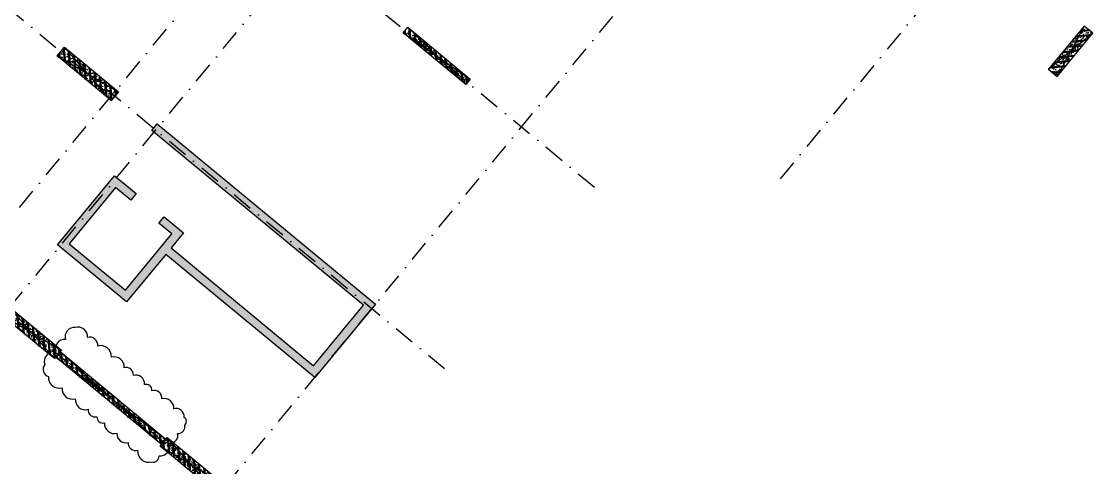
# Model space of a CAD drawing. Header units: millimetres. Extents: x -185400 to -147, y -14070 to 168686.
# Drawn here: x -103383 to -64925, y 78261 to 94171 of the extents above; entities that cross this region are included whole.
import ezdxf

# ---------------------------------------------------------------- set-up
doc = ezdxf.new("R2010")
doc.units = ezdxf.units.MM
doc.header["$LTSCALE"] = 300
doc.header["$MEASUREMENT"] = 0
doc.set_wipeout_variables(frame=1)
doc.linetypes.add('DASHDOT', pattern=[1, 0.5, -0.25, 0, -0.25])
doc.linetypes.add('HIDDEN', pattern=[0.375, 0.25, -0.125])
doc.layers.add('#220929_Dieu chinh', color=4, linetype='Continuous', plot=False)
for name, color, linetype in [('KC-Betong', 6, 'Continuous'), ('KT-Hatch', 251, 'Continuous'), ('KT-Kich thuoc', 9, 'Continuous'), ('KT-Luoi truc South Tower', 8, 'DASHDOT')]:
    doc.layers.add(name, color=color, linetype=linetype)
doc.layers.add('KT-Chi gioi XD', color=7, linetype='HIDDEN', true_color=0x0066cc)
doc.styles.add('Arial Narrow', font='ARIALN.TTF')
doc.dimstyles.new('ccu12-200', dxfattribs={"dimscale": 200, "dimtxt": 2.5, "dimasz": 1, "dimexe": 1, "dimexo": 2, "dimgap": 1, "dimtad": 1, "dimdec": 0, "dimdsep": 46, "dimtxsty": 'Arial Narrow', "dimblk": 'ARCHTICK', "dimcen": -1, "dimdle": 1, "dimclrd": 256, "dimclre": 256, "dimclrt": 3, "dimadec": 0, "dimazin": 2, "dimtfac": 0.1, "dimtdec": 0, "dimtmove": 0, "dimatfit": 1, "dimldrblk": 'ARCHTICK', "dimfxl": 1, "dimtvp": 0.833333, "dimtolj": 1, "dimtzin": 12, "dimarcsym": 0})

# ---------------------------------------------------------------- blocks, each defined once
blk = doc.blocks.new('*U18')
h = blk.add_hatch()
h.set_pattern_fill('VATLIEU04', color=250, scale=40, style=0, pattern_type=2)
h.set_pattern_definition([(50, (1550, 450), (286.904, -25.1), [30, -330]), (355, (1550, 450), (-55.5, 300.877), [24, -264]), (100.451, (1573.9, 447.9), (231.404, 275.776), [25.496, -280.457]), (46.184, (1550, 530), (426.896, -66.21), [45, -495]), (96.636, (1585.57, 524.5), (373.865, 389.65), [38.244, -420.685]), (351.184, (1550, 530), (373.865, 389.65), [36, -396]), (21, (1590, 510), (238.763, -161.048), [30, -330]), (326, (1590, 510), (97.326, 290.06), [24, -264]), (71.451, (1609.9, 496.58), (336.09, 129.012), [25.496, -280.457]), (37.5, (1550, 450), (4.864, 133.1575), [0, -260.8, 0, -268, 0, -265]), (7.5, (1550, 450), (105.228, 157.765), [0, -152.8, 0, -254.8, 0, -101]), (327.5, (1460.8, 450), (213.529, -9.022), [0, -100, 0, -312, 0, -414]), (317.5, (1420.8, 450), (233.274, 40.042), [0, -130, 0, -207.2, 0, -294]), (45, (1550, 450), (-120.208, 120.208), []), (45, (1550, 499), (-120.208, 120.208), [])])
h.paths.add_polyline_path([(-475, -475), (2025, -475), (2025, -75), (-475, -75)])
at = {"color": 6, "ltscale": 0.25}
blk.add_lwpolyline([(-475, -475), (2025, -475), (2025, -75), (-475, -75)], close=True, dxfattribs=at)
at = {"layer": 'Defpoints', "linetype": 'ByBlock', "ltscale": 30}
for p, q in [((2025, -475), (-475, -75)), ((-475, -475), (2025, -75))]:
    blk.add_line(p, q, dxfattribs=at)
blk = doc.blocks.new('*U17')
h = blk.add_hatch()
h.set_pattern_fill('VATLIEU04', color=250, scale=40, style=0, pattern_type=2)
h.set_pattern_definition([(50, (-550, 2050), (286.904, -25.1), [30, -330]), (355, (-550, 2050), (-55.5, 300.877), [24, -264]), (100.451, (-526.1, 2047.9), (231.404, 275.776), [25.496, -280.457]), (46.184, (-550, 2130), (426.896, -66.208), [45, -495]), (96.636, (-514.43, 2124.5), (373.865, 389.65), [38.244, -420.685]), (351.184, (-550, 2130), (373.865, 389.65), [36, -396]), (21, (-510, 2110), (238.763, -161.048), [30, -330]), (326, (-510, 2110), (97.326, 290.06), [24, -264]), (71.451, (-490.1, 2096.58), (336.09, 129.012), [25.496, -280.457]), (37.5, (-550, 2050), (4.864, 133.1575), [0, -260.8, 0, -268, 0, -265]), (7.5, (-550, 2050), (105.228, 157.765), [0, -152.8, 0, -254.8, 0, -101]), (327.5, (-639.2, 2050), (213.529, -9.022), [0, -100, 0, -312, 0, -414]), (317.5, (-679.2, 2050), (233.274, 40.042), [0, -130, 0, -207.2, 0, -294]), (45, (-550, 2050), (-120.208, 120.208), []), (45, (-550, 2099), (-120.208, 120.208), [])])
h.paths.add_polyline_path([(-475, -475), (-75, -475), (-75, 1525), (-475, 1525)])
at = {"color": 6, "ltscale": 0.25}
blk.add_lwpolyline([(-475, -475), (-75, -475), (-75, 1525), (-475, 1525)], close=True, dxfattribs=at)
at = {"layer": 'Defpoints', "linetype": 'ByBlock', "ltscale": 30}
for p, q in [((-75, -475), (-475, 1525)), ((-475, -475), (-75, 1525))]:
    blk.add_line(p, q, dxfattribs=at)
blk = doc.blocks.new('A$C757F5D6E')
at = {"layer": 'KT-Hatch', "ltscale": 0.5}
h = blk.add_hatch(dxfattribs=at)
h.set_pattern_fill('VATLIEU04', color=256, scale=50, angle=45, pattern_type=2)
h.set_pattern_definition([(95, (-1153005.9, 53036.63), (275.776, 231.40354), [37.5, -412.5]), (40, (-1153005.9, 53036.63), (-314.99608, 216.88407), [30, -330]), (145.4514, (-1152982.9, 53055.9), (-39.21973, 448.28764), [31.8701, -350.57106]), (91.1842, (-1153076.6, 53107.34), (435.8465, 318.80688), [56.25, -618.75]), (141.6356, (-1153040.3, 53133.9), (-13.9495, 674.85584), [47.80514, -525.8565]), (36.1842, (-1153076.6, 53107.34), (-13.95003, 674.85583), [45, -495]), (66, (-1153023.57, 53125.02), (353.38579, 68.69124), [37.5, -412.5]), (11, (-1153023.57, 53125.02), (-170.3543, 342.40422), [30, -330]), (116.4514, (-1152994.12, 53130.74), (183.03181, 411.09531), [31.8701, -350.57106]), (82.5, (-1153005.9, 53036.63), (-113.396593, 121.994909), [0, -326, 0, -335, 0, -331.25]), (52.5, (-1153005.9, 53036.63), (-46.43647, 232.454725), [0, -191, 0, -318.5, 0, -126.25]), (12.5, (-1153084.74, 52957.79), (196.709084, 180.760381), [0, -125, 0, -390, 0, -517.5]), (2.5, (-1153120.1, 52922.43), (170.79499, 241.579903), [0, -162.5, 0, -259, 0, -367.5]), (90, (-1153005.9, 53036.63), (-212.5, 0), []), (90, (-1153049.2, 53079.94), (-212.5, 0), [])])
h.paths.add_polyline_path([(-100023, 88248), (-101678, 86243), (-99673, 84587), (-98018, 86592), (-98480, 86974), (-98289, 87205), (-97595, 86632), (-98041, 86093), (-92952, 81890), (-91169, 84049), (-98726, 90289), (-98535, 90520), (-90747, 84089), (-92912, 81468), (-98232, 85861), (-99633, 84165), (-102100, 86203), (-100063, 88670), (-99831, 88479), (-99831, 88479), (-99292, 88033), (-99483, 87802)])
at = {"layer": 'KC-Betong', "ltscale": 0.5}
blk.add_lwpolyline([(-100023, 88248), (-101678, 86243), (-99673, 84587), (-98018, 86592), (-98480, 86974), (-98289, 87205), (-97595, 86632), (-98041, 86093), (-92952, 81890), (-91169, 84049), (-98726, 90289), (-98535, 90520), (-90747, 84089), (-92912, 81468), (-98232, 85861), (-99633, 84165), (-102100, 86203), (-100063, 88670), (-99831, 88479), (-99831, 88479), (-99292, 88033), (-99483, 87802), (-100023, 88248)], dxfattribs=at)
at = {"layer": 'KC-Betong', "linetype": 'ByBlock', "rotation": 140.4488257820859}
blk.add_blockref('*U17', (-65794, 93692), dxfattribs=at)
at = {"layer": 'KC-Betong', "linetype": 'ByBlock', "xscale": -1, "rotation": 320.4488276923595}
for p in [(-100241, 92027), (-102274, 82812), (-96568, 78100)]:
    blk.add_blockref('*U18', p, dxfattribs=at)
blk = doc.blocks.new('_ARCHTICK')
at = {"color": 0, "linetype": 'ByBlock', "const_width": 0.15}
blk.add_lwpolyline([(-0.5, -0.5), (0.5, 0.5)], dxfattribs=at)
blk = doc.blocks.new('*D57')
at = {"layer": 'Defpoints', "color": 0, "transparency": 16777216}
for p in [(-85499, 133966), (-81097, 130331), (-123887, 78516, 0)]:
    blk.add_point(p, dxfattribs=at)
at = {"layer": 'KT-Kich thuoc', "lineweight": -2, "transparency": 16777216}
for p, q in [((-128417, 81997), (-85371, 134121)), ((-81405, 130586), (-85653, 134094)), ((-124196, 78771), (-128444, 82279))]:
    blk.add_line(p, q, dxfattribs=at)
at = {"layer": 'KT-Kich thuoc', "lineweight": -2, "transparency": 16777216, "xscale": 200, "yscale": 200, "zscale": 200}
for p, rotation in [((-85499, 133966), 50.44882697620305), ((-128289, 82151), 230.4488269762031)]:
    blk.add_blockref('_ARCHTICK', p, dxfattribs=dict(at, rotation=rotation))
at = {"layer": 'KT-Kich thuoc', "color": 3, "transparency": 16777216, "insert": (-105576, 110369), "char_height": 500, "attachment_point": 5, "rotation": 50.4488, "style": 'Arial Narrow'}
blk.add_mtext('\\A1;67200', dxfattribs=at)
blk = doc.blocks.new('*U142')
h = blk.add_hatch()
h.set_pattern_fill('VATLIEU04', color=250, scale=40, style=0, pattern_type=2)
h.set_pattern_definition([(50, (3950, 300), (286.904, -25.101), [30, -330]), (355, (3950, 300), (-55.5, 300.877), [24, -264]), (100.4514, (3973.9, 297.9), (231.404, 275.776), [25.496, -280.457]), (46.184, (3950, 380), (426.896, -66.208), [45, -495]), (96.636, (3985.57, 374.5), (373.865, 389.647), [38.244, -420.685]), (351.184, (3950, 380), (373.865, 389.647), [36, -396]), (21, (3990, 360), (238.763, -161.048), [30, -330]), (326, (3990, 360), (97.326, 290.06), [24, -264]), (71.4514, (4009.9, 346.58), (336.089, 129.012), [25.496, -280.457]), (37.5, (3950, 300), (4.864, 133.1575), [0, -260.8, 0, -268, 0, -265]), (7.5, (3950, 300), (105.228, 157.7647), [0, -152.8, 0, -254.8, 0, -101]), (327.5, (3860.8, 300), (213.529, -9.022), [0, -100, 0, -312, 0, -414]), (317.5, (3820.8, 300), (233.2745, 40.042), [0, -130, 0, -207.2, 0, -294]), (45, (3950, 300), (-120.208, 120.208), []), (45, (3950, 349), (-120.208, 120.208), [])])
h.paths.add_polyline_path([(-475, -475), (4425, -475), (4425, -225), (-475, -225)])
at = {"color": 6, "ltscale": 0.25}
blk.add_lwpolyline([(-475, -475), (4425, -475), (4425, -225), (-475, -225)], close=True, dxfattribs=at)
at = {"layer": 'Defpoints', "linetype": 'ByBlock', "ltscale": 30}
for p, q in [((4425, -475), (-475, -225)), ((-475, -475), (4425, -225))]:
    blk.add_line(p, q, dxfattribs=at)
blk = doc.blocks.new('*U140')
h = blk.add_hatch()
h.set_pattern_fill('VATLIEU04', color=250, scale=40, style=0, pattern_type=2)
h.set_pattern_definition([(50, (1950, 300), (286.904, -25.1), [30, -330]), (355, (1950, 300), (-55.5, 300.877), [24, -264]), (100.451, (1973.9, 297.9), (231.404, 275.776), [25.496, -280.457]), (46.184, (1950, 380), (426.896, -66.21), [45, -495]), (96.636, (1985.57, 374.5), (373.865, 389.65), [38.244, -420.685]), (351.184, (1950, 380), (373.865, 389.65), [36, -396]), (21, (1990, 360), (238.763, -161.048), [30, -330]), (326, (1990, 360), (97.326, 290.06), [24, -264]), (71.451, (2009.9, 346.58), (336.09, 129.012), [25.496, -280.457]), (37.5, (1950, 300), (4.864, 133.1575), [0, -260.8, 0, -268, 0, -265]), (7.5, (1950, 300), (105.228, 157.765), [0, -152.8, 0, -254.8, 0, -101]), (327.5, (1860.8, 300), (213.529, -9.022), [0, -100, 0, -312, 0, -414]), (317.5, (1820.8, 300), (233.274, 40.042), [0, -130, 0, -207.2, 0, -294]), (45, (1950, 300), (-120.208, 120.208), []), (45, (1950, 349), (-120.208, 120.208), [])])
h.paths.add_polyline_path([(-475, -475), (2425, -475), (2425, -225), (-475, -225)])
at = {"color": 6, "ltscale": 0.25}
blk.add_lwpolyline([(-475, -475), (2425, -475), (2425, -225), (-475, -225)], close=True, dxfattribs=at)
at = {"layer": 'Defpoints', "linetype": 'ByBlock', "ltscale": 30}
for p, q in [((2425, -475), (-475, -225)), ((-475, -475), (2425, -225))]:
    blk.add_line(p, q, dxfattribs=at)

msp = doc.modelspace()

# ---------------------------------------------------------------- linework, layer by layer
at = {"layer": 'KT-Luoi truc South Tower', "ltscale": 5}
for p, q in [((-54801.4, 114580.7), (-76348, 88490.1)), ((-106635.5, 107845.3), (-82897.7, 88241.7))]:
    msp.add_line(p, q, dxfattribs=at)

# ---------------------------------------------------------------- block references
at = {"layer": 'KC-Betong', "linetype": 'ByBlock', "xscale": -1, "rotation": 320.4488276923595}
msp.add_blockref('*U140', (-87580.5, 92595.3), dxfattribs=at)

# ---------------------------------------------------------------- wipeouts: each hides what was drawn before it
msp.add_wipeout([(-98384.5, 79080.9), (-102162.7, 82201.1), (-102003.5, 82393.9), (-98225.4, 79273.7)]).dxf.layer = 'KC-Betong'

# ---------------------------------------------------------------- next in the draw order: hatches: boundary and pattern name
at = {"layer": 'KT-Hatch', "ltscale": 0.5}
h = msp.add_hatch(dxfattribs=at)
h.set_pattern_fill('VATLIEU04', color=256, scale=50, angle=45, pattern_type=2)
h.set_pattern_definition([(95, (-1153005.9, 53036.63), (275.776, 231.40354), [37.5, -412.5]), (40, (-1153005.9, 53036.63), (-314.99608, 216.88407), [30, -330]), (145.4514, (-1152982.9, 53055.9), (-39.21973, 448.28764), [31.8701, -350.57106]), (91.1842, (-1153076.6, 53107.34), (435.8465, 318.80688), [56.25, -618.75]), (141.6356, (-1153040.3, 53133.9), (-13.9495, 674.85584), [47.80514, -525.8565]), (36.1842, (-1153076.6, 53107.34), (-13.95003, 674.85583), [45, -495]), (66, (-1153023.57, 53125.02), (353.38579, 68.69124), [37.5, -412.5]), (11, (-1153023.57, 53125.02), (-170.3543, 342.40422), [30, -330]), (116.4514, (-1152994.12, 53130.74), (183.03181, 411.09531), [31.8701, -350.57106]), (82.5, (-1153005.9, 53036.63), (-113.396593, 121.994909), [0, -326, 0, -335, 0, -331.25]), (52.5, (-1153005.9, 53036.63), (-46.43647, 232.454725), [0, -191, 0, -318.5, 0, -126.25]), (12.5, (-1153084.74, 52957.79), (196.709084, 180.760381), [0, -125, 0, -390, 0, -517.5]), (2.5, (-1153120.1, 52922.43), (170.79499, 241.579903), [0, -162.5, 0, -259, 0, -367.5]), (90, (-1153005.9, 53036.63), (-212.5, 0), []), (90, (-1153049.2, 53079.94), (-212.5, 0), [])])
h.paths.add_polyline_path([(-100022.5, 88247.6), (-101678.1, 86242.9), (-99673.4, 84587.3), (-98017.8, 86592), (-98480.4, 86974.1), (-98289.4, 87205.4), (-97595.4, 86632.3), (-98041.2, 86092.6), (-92952.2, 81889.9), (-91169.3, 84048.9), (-98725.6, 90289.2), (-98534.6, 90520.5), (-90746.9, 84089.1), (-92911.9, 81467.5), (-98232.2, 85861.2), (-99633.1, 84164.9), (-102100.5, 86202.6), (-100062.8, 88670), (-99831.5, 88478.9), (-99831.5, 88478.9), (-99291.8, 88033.2), (-99482.8, 87801.9)])

# ---------------------------------------------------------------- next in the draw order: linework, layer by layer
at = {"layer": '#220929_Dieu chinh', "color": 4, "elevation": 0}
msp.add_lwpolyline([(-101462.1, 83258.3, 0.5205671), (-101816.4, 82829.2, 0.5205671), (-102169.9, 82401.2, 0.5205671), (-102556.8, 81932.7, 0.5205671), (-102425.2, 81505.5, 0.5205671), (-101937.4, 81102.6, 0.5205671), (-101462.1, 80710.1, 0.5205671), (-101008.7, 80335.6, 0.5205671), (-100688.8, 80071.4, 0.5205671), (-100422.6, 79851.6, 0.5205671), (-99974.8, 79481.8, 0.5205671), (-99575.7, 79152.2, 0.5205671), (-99236.5, 78872.1, 0.5205671), (-98735.3, 78458.2, 0.5205671), (-98473.5, 78671.8, 0.5205671), (-98092.8, 79132.8, 0.5205671), (-97809.8, 79475.5, 0.5205671), (-97556.4, 79782.4, 0.5205671), (-97573.4, 80046.9, 0.5205671), (-97946.5, 80355, 0.5205671), (-98371.1, 80705.6, 0.5205671), (-98727.5, 81000, 0.5205671), (-98990.3, 81217, 0.5205671), (-99389.2, 81546.4, 0.5205671), (-99718.1, 81818.1, 0.5205671), (-100174.1, 82194.6, 0.5205671), (-100656.7, 82593.2, 0.5205671), (-101028.3, 82900, 0.5205671)], format="xyb", close=True, dxfattribs=at)
at = {"layer": 'KT-Chi gioi XD', "lineweight": 13, "ltscale": 10, "elevation": 0, "flags": 128}
msp.add_lwpolyline([(-29078.1, 143772.1), (-33774.2, 161645), (-36124.3, 162456.9), (-45058.2, 155685.5), (-68562, 137753.5), (-92229.5, 120645.5, 0.684877), (-61797, 6849.6), (-41426.4, 4693.7), (-2997.3, 5908.3), (-146.9, 9554.9)], format="xyb", close=True, dxfattribs=at)
at = {"layer": 'KT-Luoi truc South Tower', "ltscale": 5}
for p, q in [((-121609.1, 65563.6), (-82540.3, 112871.6)), ((-120067, 64290), (-80998.2, 111598.1)), ((-112356.4, 57922.4), (-73287.7, 105230.4)), ((-111984.3, 101368.4), (-88246.5, 81764.8)), ((-117333.1, 94891.5), (-93595.3, 75288))]:
    msp.add_line(p, q, dxfattribs=at)

# ---------------------------------------------------------------- next in the draw order: block references
at = {"layer": 'KC-Betong', "linetype": 'ByBlock', "xscale": -1, "rotation": 320.4488276923595}
msp.add_blockref('*U142', (-98448.3, 79749.7), dxfattribs=at)
at = {"layer": 'KT-Kich thuoc'}
msp.add_blockref('A$C757F5D6E', (0, 0), dxfattribs=at)

# ---------------------------------------------------------------- next in the draw order: dimensions: what is measured, and where the dimension line sits
dim = msp.add_linear_dim(base=(-85498.7, 133966.3), p1=(-123887.5, 78516, 0), p2=(-81096.7, 130331), angle=50.44883, dimstyle='ccu12-200', dxfattribs=at)
dim.commit()
dim.dimension.update_dxf_attribs({"geometry": '*D57', "text_midpoint": (-105225.4, 110079.4), "dimtype": 161})

doc.saveas('drawing.dxf')
